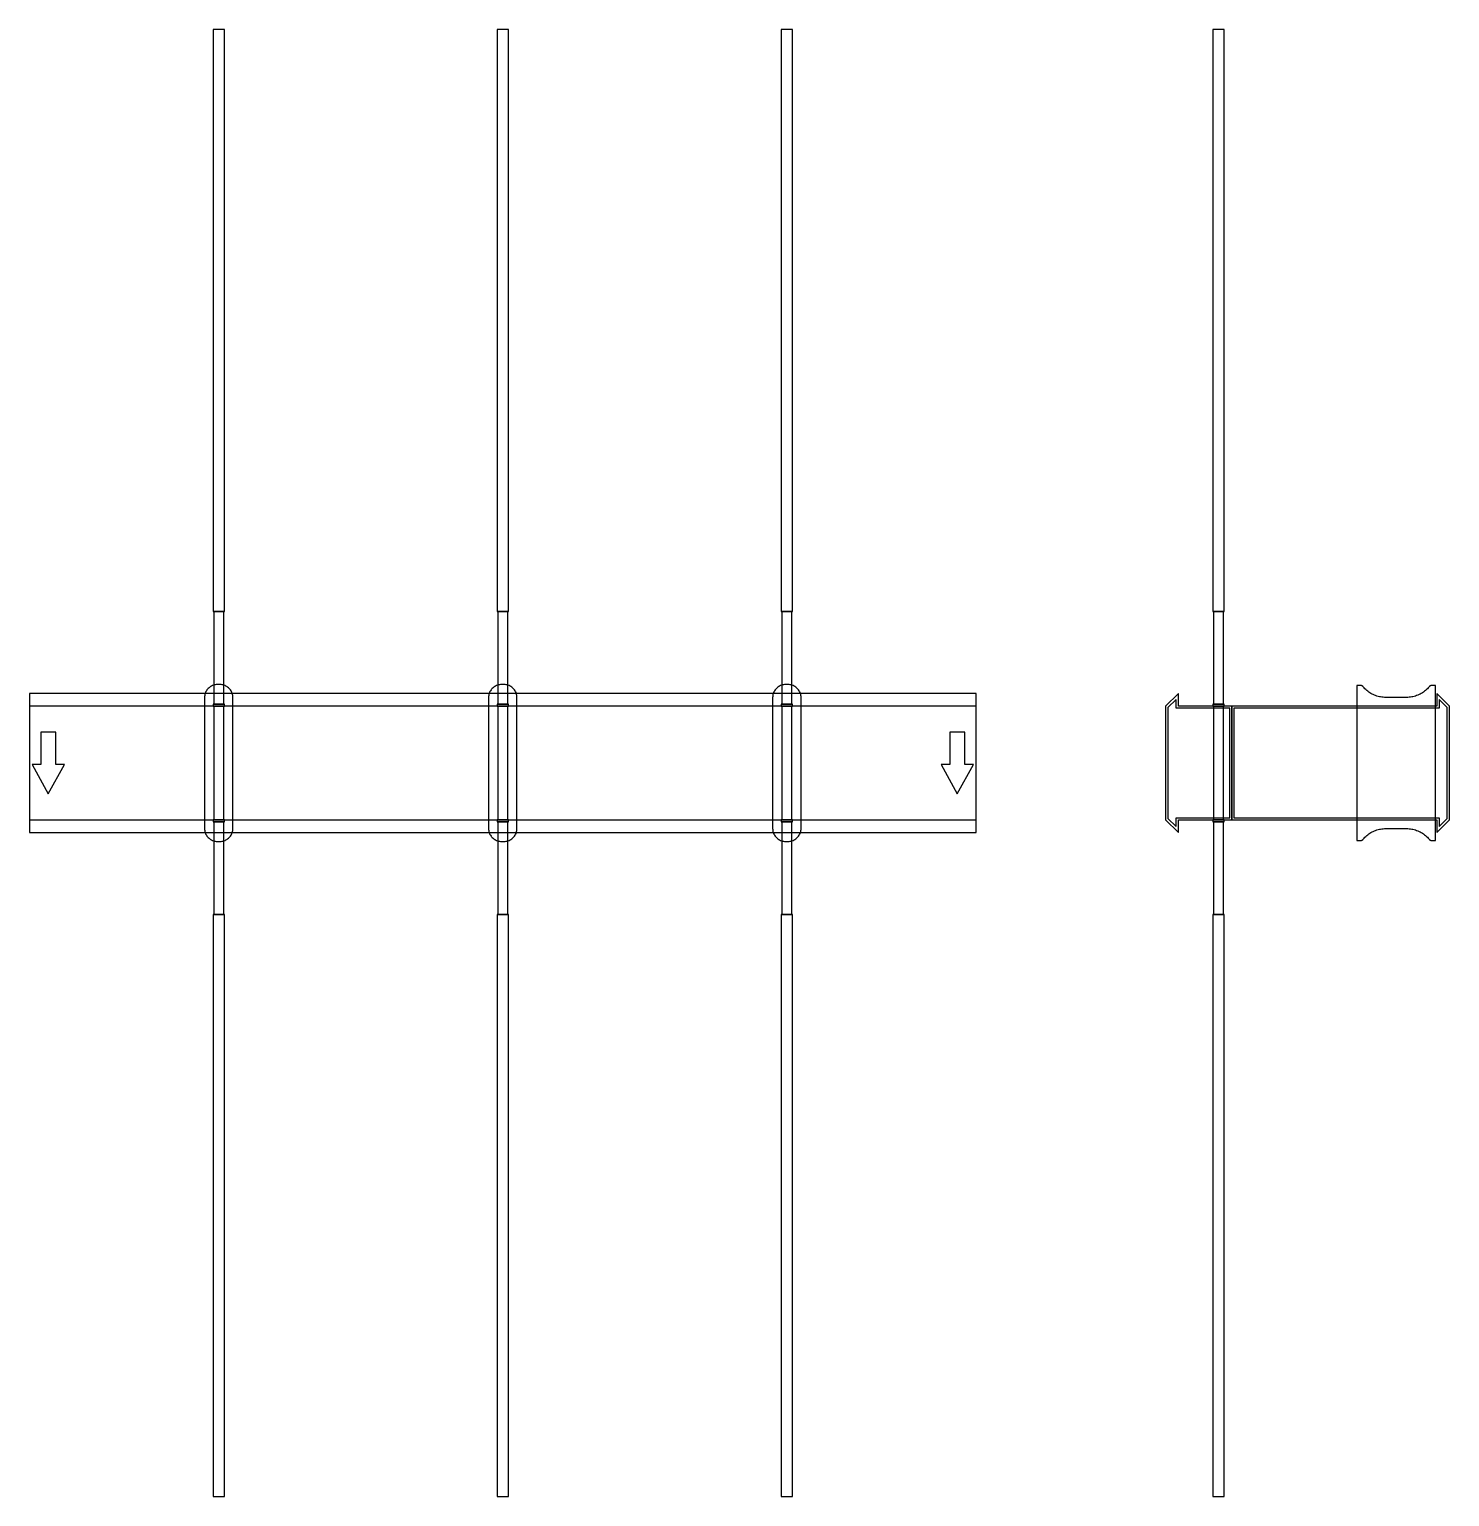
# Model space of a CAD drawing. Extents: x 0 to 1500, y -775 to 775.
import ezdxf

# ---------------------------------------------------------------- set-up
doc = ezdxf.new("R2010")
doc.units = 0
doc.layers.add('Halfen', color=7, linetype='CONTINUOUS')

msp = doc.modelspace()

# ---------------------------------------------------------------- linework, layer by layer
at = {"layer": 'Halfen', "color": 7}
for points in [[(206, 160), (206, 775), (194, 775), (194, 160)], [(506, 160), (506, 775), (494, 775), (494, 160)], [(806, 160), (806, 775), (794, 775), (794, 160)], [(1262, 160), (1262, 775), (1250, 775), (1250, 160)], [(205.25, 62), (205.25, 160), (194.75, 160), (194.75, 62)], [(505.25, 62), (505.25, 160), (494.75, 160), (494.75, 62)], [(805.25, 62), (805.25, 160), (794.75, 160), (794.75, 62)], [(1261.25, 62), (1261.25, 160), (1250.75, 160), (1250.75, 62)], [(215, -69.3), (215, -56.8), (215, 69.3), (214.958, 70.359), (214.834, 71.412), (214.627, 72.452), (214.339, 73.472), (213.972, 74.466), (213.529, 75.429), (213.011, 76.354), (212.422, 77.235), (211.765, 78.068), (211.046, 78.846), (210.268, 79.565), (209.435, 80.222), (208.554, 80.811), (207.629, 81.329), (206.666, 81.772), (205.672, 82.139), (204.652, 82.427), (203.612, 82.634), (202.559, 82.758), (201.5, 82.8), (198.5, 82.8), (197.441, 82.758), (196.388, 82.634), (195.348, 82.427), (194.328, 82.139), (193.334, 81.772), (192.371, 81.329), (191.446, 80.811), (190.565, 80.222), (189.732, 79.565), (188.954, 78.846), (188.235, 78.068), (187.578, 77.235), (186.989, 76.354), (186.471, 75.429), (186.028, 74.466), (185.661, 73.472), (185.373, 72.452), (185.166, 71.412), (185.042, 70.359), (185, 69.3), (185, -56.8), (185, -69.3), (185.042, -70.359), (185.166, -71.412), (185.373, -72.452), (185.661, -73.472), (186.028, -74.466), (186.471, -75.429), (186.989, -76.354), (187.578, -77.235), (188.235, -78.068), (188.954, -78.846), (189.732, -79.565), (190.565, -80.222), (191.446, -80.811), (192.371, -81.329), (193.334, -81.772), (194.328, -82.139), (195.348, -82.427), (196.388, -82.634), (197.441, -82.758), (198.5, -82.8), (201.5, -82.8), (202.559, -82.758), (203.612, -82.634), (204.652, -82.427), (205.672, -82.139), (206.666, -81.772), (207.629, -81.329), (208.554, -80.811), (209.435, -80.222), (210.268, -79.565), (211.046, -78.846), (211.765, -78.068), (212.422, -77.235), (213.011, -76.354), (213.529, -75.429), (213.972, -74.466), (214.339, -73.472), (214.627, -72.452), (214.834, -71.412), (214.958, -70.359), (215, -69.3)], [(515, -69.3), (515, -56.8), (515, 69.3), (514.958, 70.359), (514.834, 71.412), (514.627, 72.452), (514.339, 73.472), (513.972, 74.466), (513.529, 75.429), (513.011, 76.354), (512.422, 77.235), (511.765, 78.068), (511.046, 78.846), (510.268, 79.565), (509.435, 80.222), (508.554, 80.811), (507.629, 81.329), (506.666, 81.772), (505.672, 82.139), (504.652, 82.427), (503.612, 82.634), (502.559, 82.758), (501.5, 82.8), (498.5, 82.8), (497.441, 82.758), (496.388, 82.634), (495.348, 82.427), (494.328, 82.139), (493.334, 81.772), (492.371, 81.329), (491.446, 80.811), (490.565, 80.222), (489.732, 79.565), (488.954, 78.846), (488.235, 78.068), (487.578, 77.235), (486.989, 76.354), (486.471, 75.429), (486.028, 74.466), (485.661, 73.472), (485.373, 72.452), (485.166, 71.412), (485.042, 70.359), (485, 69.3), (485, -56.8), (485, -69.3), (485.042, -70.359), (485.166, -71.412), (485.373, -72.452), (485.661, -73.472), (486.028, -74.466), (486.471, -75.429), (486.989, -76.354), (487.578, -77.235), (488.235, -78.068), (488.954, -78.846), (489.732, -79.565), (490.565, -80.222), (491.446, -80.811), (492.371, -81.329), (493.334, -81.772), (494.328, -82.139), (495.348, -82.427), (496.388, -82.634), (497.441, -82.758), (498.5, -82.8), (501.5, -82.8), (502.559, -82.758), (503.612, -82.634), (504.652, -82.427), (505.672, -82.139), (506.666, -81.772), (507.629, -81.329), (508.554, -80.811), (509.435, -80.222), (510.268, -79.565), (511.046, -78.846), (511.765, -78.068), (512.422, -77.235), (513.011, -76.354), (513.529, -75.429), (513.972, -74.466), (514.339, -73.472), (514.627, -72.452), (514.834, -71.412), (514.958, -70.359), (515, -69.3)], [(815, -69.3), (815, -56.8), (815, 69.3), (814.958, 70.359), (814.834, 71.412), (814.627, 72.452), (814.339, 73.472), (813.972, 74.466), (813.529, 75.429), (813.011, 76.354), (812.422, 77.235), (811.765, 78.068), (811.046, 78.846), (810.268, 79.565), (809.435, 80.222), (808.554, 80.811), (807.629, 81.329), (806.666, 81.772), (805.672, 82.139), (804.652, 82.427), (803.612, 82.634), (802.559, 82.758), (801.5, 82.8), (798.5, 82.8), (797.441, 82.758), (796.388, 82.634), (795.348, 82.427), (794.328, 82.139), (793.334, 81.772), (792.371, 81.329), (791.446, 80.811), (790.565, 80.222), (789.732, 79.565), (788.954, 78.846), (788.235, 78.068), (787.578, 77.235), (786.989, 76.354), (786.471, 75.429), (786.028, 74.466), (785.661, 73.472), (785.373, 72.452), (785.166, 71.412), (785.042, 70.359), (785, 69.3), (785, -56.8), (785, -69.3), (785.042, -70.359), (785.166, -71.412), (785.373, -72.452), (785.661, -73.472), (786.028, -74.466), (786.471, -75.429), (786.989, -76.354), (787.578, -77.235), (788.235, -78.068), (788.954, -78.846), (789.732, -79.565), (790.565, -80.222), (791.446, -80.811), (792.371, -81.329), (793.334, -81.772), (794.328, -82.139), (795.348, -82.427), (796.388, -82.634), (797.441, -82.758), (798.5, -82.8), (801.5, -82.8), (802.559, -82.758), (803.612, -82.634), (804.652, -82.427), (805.672, -82.139), (806.666, -81.772), (807.629, -81.329), (808.554, -80.811), (809.435, -80.222), (810.268, -79.565), (811.046, -78.846), (811.765, -78.068), (812.422, -77.235), (813.011, -76.354), (813.529, -75.429), (813.972, -74.466), (814.339, -73.472), (814.627, -72.452), (814.834, -71.412), (814.958, -70.359), (815, -69.3)], [(1485, -81.8), (1485, 81.8), (1481, 81.8), (1480.846, 81.797), (1480.691, 81.786), (1480.538, 81.769), (1480.385, 81.746), (1480.234, 81.715), (1480.084, 81.678), (1479.936, 81.634), (1479.789, 81.584), (1479.646, 81.527), (1479.505, 81.464), (1479.366, 81.395), (1479.231, 81.32), (1479.1, 81.239), (1478.972, 81.153), (1478.848, 81.06), (1478.728, 80.963), (1478.613, 80.86), (1478.502, 80.752), (1478.397, 80.639), (1478.296, 80.522), (1477.41, 79.491), (1476.479, 78.5), (1475.505, 77.551), (1474.491, 76.646), (1473.437, 75.787), (1472.347, 74.975), (1471.222, 74.211), (1470.064, 73.499), (1468.876, 72.838), (1467.66, 72.23), (1466.418, 71.676), (1465.153, 71.178), (1463.867, 70.736), (1462.563, 70.351), (1461.243, 70.024), (1459.911, 69.756), (1458.567, 69.547), (1457.216, 69.397), (1455.859, 69.307), (1454.5, 69.277), (1432.5, 69.277), (1431.141, 69.307), (1429.784, 69.397), (1428.433, 69.547), (1427.089, 69.756), (1425.757, 70.024), (1424.437, 70.351), (1423.133, 70.736), (1421.847, 71.178), (1420.582, 71.676), (1419.34, 72.23), (1418.124, 72.838), (1416.936, 73.499), (1415.778, 74.211), (1414.653, 74.975), (1413.563, 75.787), (1412.509, 76.646), (1411.495, 77.551), (1410.521, 78.5), (1409.59, 79.491), (1408.704, 80.522), (1408.603, 80.639), (1408.498, 80.752), (1408.387, 80.86), (1408.272, 80.963), (1408.152, 81.06), (1408.028, 81.153), (1407.9, 81.239), (1407.769, 81.32), (1407.634, 81.395), (1407.495, 81.464), (1407.354, 81.527), (1407.211, 81.584), (1407.064, 81.634), (1406.916, 81.678), (1406.766, 81.715), (1406.615, 81.746), (1406.462, 81.769), (1406.309, 81.786), (1406.154, 81.797), (1406, 81.8), (1402, 81.8), (1402, -81.8), (1406, -81.8), (1406.154, -81.797), (1406.309, -81.786), (1406.462, -81.769), (1406.615, -81.746), (1406.766, -81.715), (1406.916, -81.678), (1407.064, -81.634), (1407.211, -81.584), (1407.354, -81.527), (1407.495, -81.464), (1407.634, -81.395), (1407.769, -81.32), (1407.9, -81.239), (1408.028, -81.153), (1408.152, -81.06), (1408.272, -80.963), (1408.387, -80.86), (1408.498, -80.752), (1408.603, -80.639), (1408.704, -80.522), (1409.59, -79.491), (1410.521, -78.5), (1411.495, -77.551), (1412.509, -76.646), (1413.563, -75.787), (1414.653, -74.975), (1415.778, -74.211), (1416.936, -73.499), (1418.124, -72.838), (1419.34, -72.23), (1420.582, -71.676), (1421.847, -71.178), (1423.133, -70.736), (1424.437, -70.351), (1425.757, -70.024), (1427.089, -69.756), (1428.433, -69.547), (1429.784, -69.397), (1431.141, -69.307), (1432.5, -69.277), (1454.5, -69.277), (1455.859, -69.307), (1457.216, -69.397), (1458.567, -69.547), (1459.911, -69.756), (1461.243, -70.024), (1462.563, -70.351), (1463.867, -70.736), (1465.153, -71.178), (1466.418, -71.676), (1467.66, -72.23), (1468.876, -72.838), (1470.064, -73.499), (1471.222, -74.211), (1472.347, -74.975), (1473.437, -75.787), (1474.491, -76.646), (1475.505, -77.551), (1476.479, -78.5), (1477.41, -79.491), (1478.296, -80.522), (1478.397, -80.639), (1478.502, -80.752), (1478.613, -80.86), (1478.728, -80.963), (1478.848, -81.06), (1478.972, -81.153), (1479.1, -81.239), (1479.231, -81.32), (1479.366, -81.395), (1479.505, -81.464), (1479.646, -81.527), (1479.789, -81.584), (1479.936, -81.634), (1480.084, -81.678), (1480.234, -81.715), (1480.385, -81.746), (1480.538, -81.769), (1480.691, -81.786), (1480.846, -81.797), (1481, -81.8)], [(0, -73.5), (1000, -73.5), (1000, 73.5), (0, 73.5)], [(206, 60), (206, 62), (194, 62), (194, 60)], [(506, 60), (506, 62), (494, 62), (494, 60)], [(806, 60), (806, 62), (794, 62), (794, 60)], [(1270, -60), (1270, 60), (1213.5, 60), (1213.5, 73.5), (1200, 60), (1200, -60), (1213.5, -73.5), (1213.5, -60)], [(1268, -58), (1268, 58), (1211, 58), (1211, 67.25), (1202.5, 58.75), (1202.5, -58.75), (1211, -67.25), (1211, -58)], [(1262, 60), (1262, 62), (1250, 62), (1250, 60)], [(1500, -60), (1500, 60), (1486.5, 73.5), (1486.5, 60), (1270, 60), (1270, -60), (1486.5, -60), (1486.5, -73.5)], [(1497.5, -58.75), (1497.5, 58.75), (1489, 67.25), (1489, 58), (1272, 58), (1272, -58), (1489, -58), (1489, -67.25)], [(0, -60), (1000, -60), (1000, 60), (0, 60)], [(205.25, -60), (205.25, 60), (194.75, 60), (194.75, -60)], [(505.25, -60), (505.25, 60), (494.75, 60), (494.75, -60)], [(805.25, -60), (805.25, 60), (794.75, 60), (794.75, -60)], [(1261.25, -60), (1261.25, 60), (1250.75, 60), (1250.75, -60)], [(20, -32.5), (37, -1.5), (28, -1.5), (28, 32.5), (12, 32.5), (12, -1.5), (3, -1.5)], [(980, -32.5), (997, -1.5), (988, -1.5), (988, 32.5), (972, 32.5), (972, -1.5), (963, -1.5)], [(206, -62), (206, -60), (194, -60), (194, -62)], [(205.25, -160), (205.25, -62), (194.75, -62), (194.75, -160)], [(506, -62), (506, -60), (494, -60), (494, -62)], [(505.25, -160), (505.25, -62), (494.75, -62), (494.75, -160)], [(806, -62), (806, -60), (794, -60), (794, -62)], [(805.25, -160), (805.25, -62), (794.75, -62), (794.75, -160)], [(1262, -62), (1262, -60), (1250, -60), (1250, -62)], [(1261.25, -160), (1261.25, -62), (1250.75, -62), (1250.75, -160)], [(206, -775), (206, -160), (194, -160), (194, -775)], [(506, -775), (506, -160), (494, -160), (494, -775)], [(806, -775), (806, -160), (794, -160), (794, -775)], [(1262, -775), (1262, -160), (1250, -160), (1250, -775)]]:
    msp.add_lwpolyline(points, close=True, dxfattribs=at)

doc.saveas('drawing.dxf')
